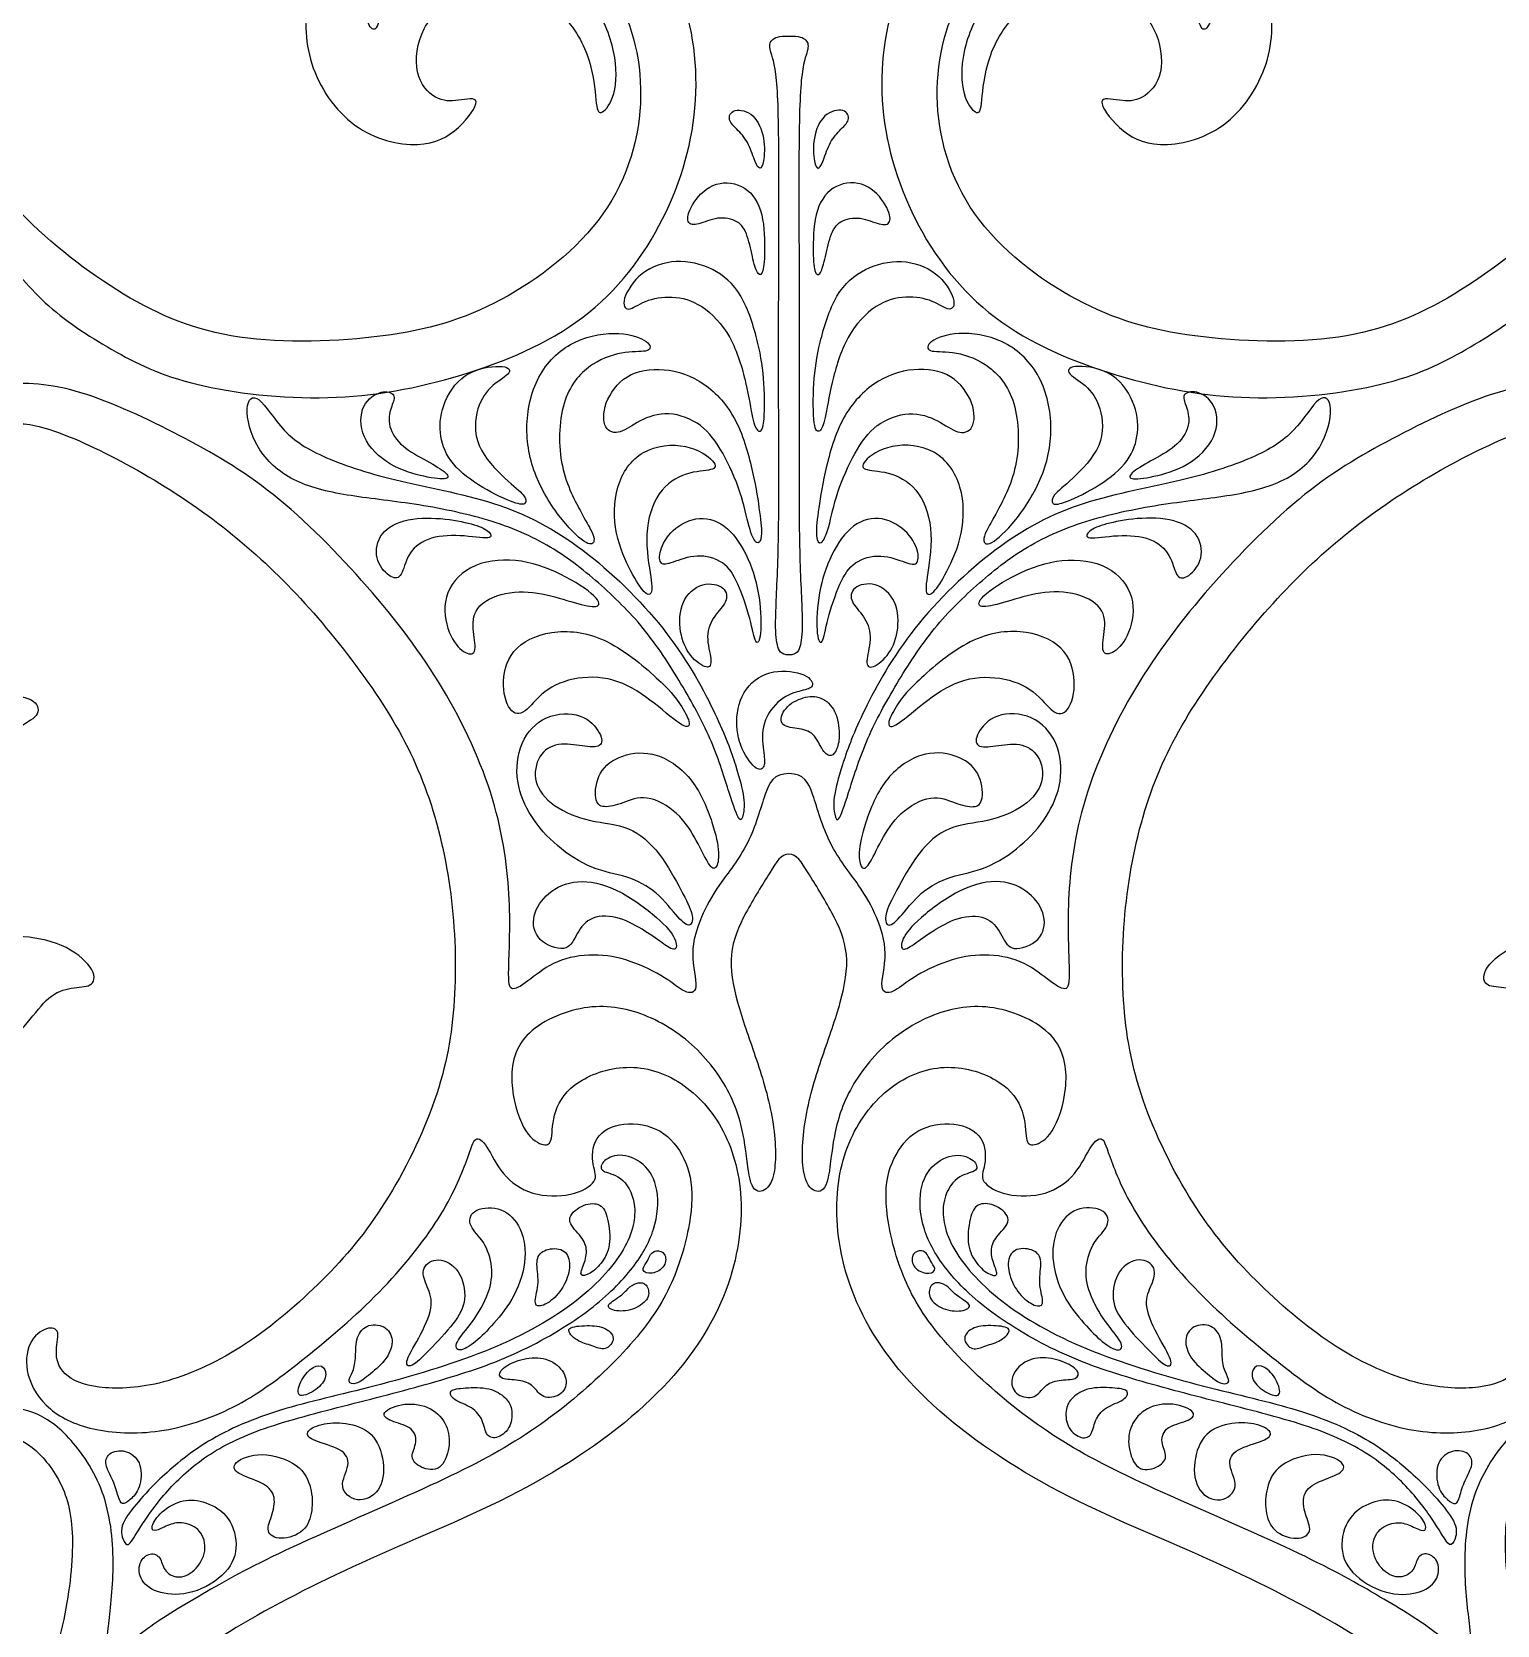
# Model space of a CAD drawing. Header units: millimetres. Extents: x 0 to 462, y -16 to 227.
# Drawn here: x 86.8 to 138.2, y 33.1 to 89 of the extents above; entities that cross this region are included whole.
import ezdxf

# ---------------------------------------------------------------- set-up
doc = ezdxf.new("R2010")
doc.units = ezdxf.units.MM
doc.header["$MEASUREMENT"] = 0
doc.layers.add('Layer 03', color=5, linetype='Continuous')

msp = doc.modelspace()

# ---------------------------------------------------------------- linework, layer by layer
at = {"layer": 'Layer 03'}
for points, knots in [([(85.638, 76.86), (85.989, 77.478), (86.274, 79.154), (85.442, 80.919), (85.672, 81.424), (87.136, 79.429), (89.637, 77.778), (92.201, 76.517), (97.303, 75.916), (101.884, 76.772), (106.439, 78.68), (109.211, 82.318), (110.423, 86.591), (109.73, 90.844), (107.389, 93.756), (104.3, 95.44), (100.589, 95.183), (97.392, 93.214), (96.407, 90.358), (96.378, 87.854), (98, 85.407), (100.561, 84.809), (101.87, 85.549), (102.705, 86.772), (101.766, 86.545), (101.002, 86.545), (100.177, 87.427), (100.433, 89.191), (101.656, 90.329), (103.677, 90.642), (105.64, 89.675), (106.55, 87.797), (106.607, 86.26), (106.778, 86.033), (107.319, 86.659), (107.376, 88.252), (106.579, 90.102), (105.156, 91.638), (102.88, 92.463), (100.66, 91.98), (99.238, 90.557), (99.01, 89.163), (98.783, 88.963), (98.47, 89.532), (98.783, 90.841), (99.693, 92.378), (101.799, 93.374), (104.701, 92.918), (107.466, 90.773), (108.567, 86.794), (107.339, 82.391), (103.236, 79.252), (99.458, 78.172), (93.791, 77.994), (90.075, 79.55), (86.238, 82.54), (83.733, 86.022), (82.351, 88.542), (81.732, 91.89), (81.832, 94.291), (82.833, 95.812), (83.851, 96.532), (84.872, 96.334), (85.494, 95.893), (85.694, 96.713), (84.627, 97.525), (83.167, 97.405), (81.846, 96.465), (80.531, 94.429), (80.291, 91.805), (80.584, 89.507), (80.633, 88.847), (80.291, 88.676), (79.484, 89.556), (77.308, 90.885), (74.795, 92.293), (69.449, 94.58), (66.194, 96.183), (63.541, 98.241), (61.392, 100.505), (60.406, 102.582), (59.967, 104.895), (60.288, 106.203), (61.102, 107.264), (62.533, 107.51), (63.594, 106.968), (63.594, 105.857), (63.322, 105.389), (64.26, 104.821), (65.74, 104.846), (66.785, 105.576), (67.287, 106.707), (67.711, 107.01), (67.877, 106.323), (68.768, 104.155), (70.968, 101.417), (73.703, 99.111), (75.954, 97.411), (78.629, 96.482), (81.082, 96.557), (82.724, 97.3), (83.503, 98.6), (83.386, 99.789), (82.68, 100.31), (82.197, 100.18), (82.476, 99.325), (82.123, 98.47), (80.804, 98.043), (78.552, 98.192), (75.733, 99.493), (72.945, 101.879), (70.801, 104.426), (68.891, 108.31), (68.41, 111.024), (68.376, 112.815), (68.39, 113.379)], [495.599219, 495.599219, 495.599219, 495.599219, 496.682578, 497.90865, 499.134721, 500.360793, 501.586865, 502.812937, 504.039009, 505.265081, 506.491153, 507.717225, 508.943297, 510.169369, 511.395441, 512.621513, 513.847585, 515.073657, 516.299729, 517.525801, 518.751873, 519.977945, 521.204017, 522.430089, 523.656161, 524.882233, 526.108305, 527.334377, 528.560449, 529.786521, 531.012592, 532.238664, 533.464736, 534.690808, 535.91688, 537.142952, 538.369024, 539.595096, 540.821168, 542.04724, 543.273312, 544.499384, 545.725456, 546.951528, 548.1776, 549.403672, 550.629744, 551.855816, 553.081888, 554.30796, 555.534032, 556.760104, 557.986176, 559.212248, 560.43832, 561.664392, 562.890463, 564.116535, 565.342607, 566.568679, 567.794751, 569.020823, 570.246895, 571.472967, 572.699039, 573.925111, 575.151183, 576.377255, 577.603327, 578.829399, 580.055471, 581.281543, 582.507615, 583.733687, 584.959759, 586.185831, 587.411903, 588.637975, 589.864047, 591.090119, 592.316191, 593.542263, 594.768334, 595.994406, 597.220478, 598.44655, 599.672622, 600.898694, 602.124766, 603.350838, 604.57691, 605.802982, 607.029054, 608.255126, 609.481198, 610.70727, 611.933342, 613.159414, 614.385486, 615.611558, 616.83763, 618.063702, 619.289774, 620.515846, 621.741918, 622.96799, 624.194062, 625.420134, 626.646205, 627.872277, 629.098349, 630.324421, 631.550493, 632.776565, 633.329836, 633.329836, 633.329836, 633.329836]), ([(158.368, 113.379), (158.381, 112.815), (158.347, 111.024), (157.866, 108.31), (155.956, 104.426), (153.812, 101.879), (151.024, 99.493), (148.205, 98.192), (145.954, 98.043), (144.634, 98.47), (144.281, 99.325), (144.56, 100.18), (144.077, 100.31), (143.371, 99.789), (143.254, 98.6), (144.033, 97.3), (145.676, 96.557), (148.128, 96.482), (150.803, 97.411), (153.054, 99.111), (155.789, 101.417), (157.989, 104.155), (158.881, 106.323), (159.046, 107.01), (159.47, 106.707), (159.972, 105.576), (161.017, 104.846), (162.497, 104.821), (163.435, 105.389), (163.164, 105.857), (163.164, 106.968), (164.224, 107.51), (165.655, 107.264), (166.469, 106.203), (166.79, 104.895), (166.351, 102.582), (165.365, 100.505), (163.216, 98.241), (160.563, 96.183), (157.308, 94.58), (151.962, 92.293), (149.449, 90.885), (147.273, 89.556), (146.466, 88.676), (146.124, 88.847), (146.173, 89.507), (146.466, 91.805), (146.226, 94.429), (144.911, 96.465), (143.591, 97.405), (142.13, 97.525), (141.063, 96.713), (141.263, 95.893), (141.885, 96.334), (142.906, 96.532), (143.924, 95.812), (144.925, 94.291), (145.025, 91.89), (144.406, 88.542), (143.024, 86.022), (140.519, 82.54), (136.682, 79.55), (132.966, 77.994), (127.299, 78.172), (123.522, 79.252), (119.418, 82.391), (118.19, 86.794), (119.291, 90.773), (122.056, 92.918), (124.959, 93.374), (127.064, 92.378), (127.975, 90.841), (128.288, 89.532), (127.975, 88.963), (127.747, 89.163), (127.519, 90.557), (126.097, 91.98), (123.877, 92.463), (121.601, 91.638), (120.178, 90.102), (119.382, 88.252), (119.439, 86.659), (119.979, 86.033), (120.15, 86.26), (120.207, 87.797), (121.117, 89.675), (123.081, 90.642), (125.101, 90.329), (126.324, 89.191), (126.58, 87.427), (125.755, 86.545), (124.991, 86.545), (124.052, 86.772), (124.887, 85.549), (126.196, 84.809), (128.757, 85.407), (130.379, 87.854), (130.35, 90.358), (129.365, 93.214), (126.168, 95.183), (122.457, 95.44), (119.368, 93.756), (117.027, 90.844), (116.334, 86.591), (117.546, 82.318), (120.318, 78.68), (124.873, 76.772), (129.454, 75.916), (134.556, 76.517), (137.121, 77.778), (139.622, 79.429), (141.085, 81.424), (141.315, 80.919), (140.483, 79.154), (140.769, 77.478), (141.119, 76.86)], [771.996072, 771.996072, 771.996072, 771.996072, 772.549343, 773.775415, 775.001487, 776.227559, 777.453631, 778.679703, 779.905775, 781.131847, 782.357919, 783.583991, 784.810063, 786.036135, 787.262207, 788.488279, 789.714351, 790.940423, 792.166494, 793.392566, 794.618638, 795.84471, 797.070782, 798.296854, 799.522926, 800.748998, 801.97507, 803.201142, 804.427214, 805.653286, 806.879358, 808.10543, 809.331502, 810.557574, 811.783646, 813.009718, 814.23579, 815.461862, 816.687934, 817.914006, 819.140078, 820.36615, 821.592222, 822.818294, 824.044365, 825.270437, 826.496509, 827.722581, 828.948653, 830.174725, 831.400797, 832.626869, 833.852941, 835.079013, 836.305085, 837.531157, 838.757229, 839.983301, 841.209373, 842.435445, 843.661517, 844.887589, 846.113661, 847.339733, 848.565805, 849.791877, 851.017949, 852.244021, 853.470093, 854.696165, 855.922236, 857.148308, 858.37438, 859.600452, 860.826524, 862.052596, 863.278668, 864.50474, 865.730812, 866.956884, 868.182956, 869.409028, 870.6351, 871.861172, 873.087244, 874.313316, 875.539388, 876.76546, 877.991532, 879.217604, 880.443676, 881.669748, 882.89582, 884.121892, 885.347964, 886.574036, 887.800107, 889.026179, 890.252251, 891.478323, 892.704395, 893.930467, 895.156539, 896.382611, 897.608683, 898.834755, 900.060827, 901.286899, 902.512971, 903.739043, 904.965115, 906.191187, 907.417259, 908.643331, 909.72669, 909.72669, 909.72669, 909.72669]), ([(113.379, 62.976), (112.846, 62.976), (112.55, 62.405), (112.042, 60.48), (110.836, 58.999), (110.294, 57.991), (109.865, 56.689), (110.272, 55.289), (109.736, 55.247), (109.136, 55.804), (107.807, 56.469), (106.542, 56.689), (105.191, 56.469), (104.291, 55.74), (103.605, 55.268), (103.511, 55.806), (103.675, 58.384), (103.222, 62.022), (101.36, 66.057), (98.742, 69.518), (95.234, 73.05), (92.118, 74.823), (88.467, 76.569), (86.557, 76.725), (85.836, 76.585)], [468.441969, 468.441969, 468.441969, 468.441969, 469.668041, 470.894113, 472.120185, 473.346257, 474.572329, 475.798401, 477.024473, 478.250545, 479.476617, 480.702689, 481.928761, 483.154833, 484.380905, 485.606977, 486.833049, 488.059121, 489.285193, 490.511265, 491.737337, 492.963409, 494.189481, 495.371332, 495.371332, 495.371332, 495.371332]), ([(140.921, 76.585), (140.2, 76.725), (138.29, 76.569), (134.64, 74.823), (131.523, 73.05), (128.015, 69.518), (125.397, 66.057), (123.536, 62.022), (123.082, 58.384), (123.246, 55.806), (123.152, 55.268), (122.466, 55.74), (121.566, 56.469), (120.215, 56.689), (118.95, 56.469), (117.621, 55.804), (117.021, 55.247), (116.485, 55.289), (116.892, 56.689), (116.463, 57.991), (115.921, 58.999), (114.715, 60.48), (114.207, 62.405), (113.911, 62.976), (113.379, 62.976)], [909.954576, 909.954576, 909.954576, 909.954576, 911.136428, 912.3625, 913.588572, 914.814644, 916.040716, 917.266788, 918.49286, 919.718932, 920.945004, 922.171076, 923.397147, 924.623219, 925.849291, 927.075363, 928.301435, 929.527507, 930.753579, 931.979651, 933.205723, 934.431795, 935.657867, 936.883939, 936.883939, 936.883939, 936.883939]), ([(84.03, 75.271), (83.878, 74.963), (83.734, 74.226), (84.016, 73.168), (84.671, 72.885), (85.214, 73.103), (85.214, 73.364), (84.779, 73.864), (85.384, 74.955), (86.29, 75.419), (88.292, 74.828), (91.585, 73.098), (94.462, 70.98), (96.851, 68.562), (99.294, 65.377), (100.802, 62.419), (101.64, 58.79), (101.765, 54.942), (101.177, 51.621), (99.267, 47.736), (97.123, 45.19), (94.335, 42.804), (91.515, 41.503), (89.264, 41.354), (87.945, 41.781), (87.592, 42.636), (87.871, 43.49), (87.388, 43.62), (86.682, 43.1), (86.565, 41.911), (87.344, 40.611), (88.986, 39.867), (91.439, 39.793), (94.114, 40.722), (96.365, 42.422), (99.1, 44.728), (101.3, 47.466), (102.191, 49.633), (102.357, 50.32), (102.781, 50.017), (103.283, 48.887), (104.328, 48.157), (105.808, 48.132), (106.746, 48.699), (106.474, 49.168), (106.474, 50.278), (107.535, 50.821), (108.966, 50.574), (109.78, 49.513), (110.101, 48.206), (109.662, 45.892), (108.675, 43.816), (106.527, 41.551), (103.874, 39.494), (100.619, 37.891), (95.273, 35.604), (92.759, 34.195), (90.584, 32.867), (89.777, 31.986), (89.435, 32.157), (89.484, 32.818), (89.777, 35.116), (89.536, 37.74), (88.222, 39.776), (86.901, 40.716), (85.441, 40.836), (84.374, 40.024), (84.574, 39.203), (85.195, 39.644), (86.217, 39.842), (87.235, 39.123), (88.235, 37.602), (88.336, 35.201), (87.716, 31.852), (86.335, 29.332), (83.83, 25.85), (79.993, 22.861), (76.277, 21.305), (70.61, 21.483), (66.832, 22.562), (62.728, 25.702), (61.501, 30.104), (62.601, 34.084), (65.367, 36.229), (68.269, 36.684), (70.375, 35.689), (71.285, 34.152), (71.598, 32.843), (71.285, 32.274), (71.058, 32.473), (70.83, 33.868), (69.407, 35.29), (67.188, 35.774), (64.912, 34.949), (63.489, 33.412), (62.692, 31.563), (62.749, 29.969), (63.29, 29.343), (63.461, 29.571), (63.517, 31.108), (64.428, 32.985), (66.391, 33.953), (68.412, 33.64), (69.635, 32.502), (69.891, 30.738), (69.066, 29.856), (68.302, 29.856), (67.363, 30.083), (68.198, 28.86), (69.507, 28.12), (72.068, 28.717), (73.689, 31.164), (73.661, 33.668), (72.676, 36.524), (69.479, 38.494), (65.768, 38.751), (62.679, 37.067), (60.338, 34.155), (59.644, 29.902), (60.857, 25.629), (63.629, 21.991), (68.184, 20.083), (72.765, 19.226), (77.867, 19.828), (80.431, 21.089), (82.932, 22.74), (84.396, 24.735), (84.625, 24.23), (83.794, 22.465), (84.079, 20.788), (84.43, 20.171)], [284.813503, 284.813503, 284.813503, 284.813503, 285.716294, 286.942366, 288.168438, 289.39451, 290.620582, 291.846654, 293.072726, 294.298798, 295.52487, 296.750942, 297.977014, 299.203086, 300.429158, 301.65523, 302.881301, 304.107373, 305.333445, 306.559517, 307.785589, 309.011661, 310.237733, 311.463805, 312.689877, 313.915949, 315.142021, 316.368093, 317.594165, 318.820237, 320.046309, 321.272381, 322.498453, 323.724525, 324.950597, 326.176669, 327.402741, 328.628813, 329.854885, 331.080957, 332.307029, 333.533101, 334.759173, 335.985244, 337.211316, 338.437388, 339.66346, 340.889532, 342.115604, 343.341676, 344.567748, 345.79382, 347.019892, 348.245964, 349.472036, 350.698108, 351.92418, 353.150252, 354.376324, 355.602396, 356.828468, 358.05454, 359.280612, 360.506684, 361.732756, 362.958828, 364.1849, 365.410972, 366.637044, 367.863116, 369.089187, 370.315259, 371.541331, 372.767403, 373.993475, 375.219547, 376.445619, 377.671691, 378.897763, 380.123835, 381.349907, 382.575979, 383.802051, 385.028123, 386.254195, 387.480267, 388.706339, 389.932411, 391.158483, 392.384555, 393.610627, 394.836699, 396.062771, 397.288843, 398.514915, 399.740987, 400.967059, 402.193131, 403.419202, 404.645274, 405.871346, 407.097418, 408.32349, 409.549562, 410.775634, 412.001706, 413.227778, 414.45385, 415.679922, 416.905994, 418.132066, 419.358138, 420.58421, 421.810282, 423.036354, 424.262426, 425.488498, 426.71457, 427.940642, 429.166714, 430.392786, 431.618858, 432.84493, 434.071002, 435.297074, 436.523145, 437.749217, 438.975289, 440.201361, 441.28472, 441.28472, 441.28472, 441.28472]), ([(142.328, 20.171), (142.678, 20.788), (142.964, 22.465), (142.132, 24.23), (142.361, 24.735), (143.825, 22.74), (146.326, 21.089), (148.89, 19.828), (153.993, 19.226), (158.573, 20.083), (163.128, 21.991), (165.9, 25.629), (167.113, 29.902), (166.419, 34.155), (164.079, 37.067), (160.989, 38.751), (157.278, 38.494), (154.081, 36.524), (153.096, 33.668), (153.068, 31.164), (154.69, 28.717), (157.25, 28.12), (158.559, 28.86), (159.394, 30.083), (158.456, 29.856), (157.691, 29.856), (156.866, 30.738), (157.122, 32.502), (158.346, 33.64), (160.366, 33.953), (162.329, 32.985), (163.24, 31.108), (163.297, 29.571), (163.467, 29.343), (164.008, 29.969), (164.065, 31.563), (163.268, 33.412), (161.845, 34.949), (159.569, 35.774), (157.35, 35.29), (155.927, 33.868), (155.699, 32.473), (155.472, 32.274), (155.159, 32.843), (155.472, 34.152), (156.382, 35.689), (158.488, 36.684), (161.39, 36.229), (164.156, 34.084), (165.256, 30.104), (164.029, 25.702), (159.925, 22.562), (156.147, 21.483), (150.481, 21.305), (146.764, 22.861), (142.927, 25.85), (140.423, 29.332), (139.041, 31.852), (138.422, 35.201), (138.522, 37.602), (139.522, 39.123), (140.54, 39.842), (141.562, 39.644), (142.183, 39.203), (142.383, 40.024), (141.317, 40.836), (139.856, 40.716), (138.535, 39.776), (137.221, 37.74), (136.98, 35.116), (137.274, 32.818), (137.323, 32.157), (136.98, 31.986), (136.173, 32.867), (133.998, 34.195), (131.484, 35.604), (126.139, 37.891), (122.883, 39.494), (120.23, 41.551), (118.082, 43.816), (117.096, 45.892), (116.657, 48.206), (116.977, 49.513), (117.791, 50.574), (119.222, 50.821), (120.283, 50.278), (120.283, 49.168), (120.012, 48.699), (120.949, 48.132), (122.429, 48.157), (123.475, 48.887), (123.976, 50.017), (124.4, 50.32), (124.566, 49.633), (125.457, 47.466), (127.658, 44.728), (130.392, 42.422), (132.643, 40.722), (135.318, 39.793), (137.771, 39.867), (139.413, 40.611), (140.192, 41.911), (140.075, 43.1), (139.369, 43.62), (138.886, 43.49), (139.165, 42.636), (138.812, 41.781), (137.493, 41.354), (135.242, 41.503), (132.422, 42.804), (129.634, 45.19), (127.49, 47.736), (125.58, 51.621), (124.992, 54.942), (125.117, 58.79), (125.955, 62.419), (127.463, 65.377), (129.906, 68.562), (132.296, 70.98), (135.173, 73.098), (138.465, 74.828), (140.467, 75.419), (141.373, 74.955), (141.978, 73.864), (141.543, 73.364), (141.543, 73.103), (142.087, 72.885), (142.741, 73.168), (143.023, 74.226), (142.88, 74.963), (142.727, 75.271)], [27.157249, 27.157249, 27.157249, 27.157249, 28.240608, 29.46668, 30.692752, 31.918824, 33.144896, 34.370968, 35.59704, 36.823112, 38.049184, 39.275256, 40.501328, 41.7274, 42.953472, 44.179544, 45.405616, 46.631688, 47.85776, 49.083831, 50.309903, 51.535975, 52.762047, 53.988119, 55.214191, 56.440263, 57.666335, 58.892407, 60.118479, 61.344551, 62.570623, 63.796695, 65.022767, 66.248839, 67.474911, 68.700983, 69.927055, 71.153127, 72.379199, 73.605271, 74.831343, 76.057415, 77.283487, 78.509559, 79.735631, 80.961703, 82.187774, 83.413846, 84.639918, 85.86599, 87.092062, 88.318134, 89.544206, 90.770278, 91.99635, 93.222422, 94.448494, 95.674566, 96.900638, 98.12671, 99.352782, 100.578854, 101.804926, 103.030998, 104.25707, 105.483142, 106.709214, 107.935286, 109.161358, 110.38743, 111.613502, 112.839574, 114.065646, 115.291717, 116.517789, 117.743861, 118.969933, 120.196005, 121.422077, 122.648149, 123.874221, 125.100293, 126.326365, 127.552437, 128.778509, 130.004581, 131.230653, 132.456725, 133.682797, 134.908869, 136.134941, 137.361013, 138.587085, 139.813157, 141.039229, 142.265301, 143.491373, 144.717445, 145.943517, 147.169589, 148.395661, 149.621732, 150.847804, 152.073876, 153.299948, 154.52602, 155.752092, 156.978164, 158.204236, 159.430308, 160.65638, 161.882452, 163.108524, 164.334596, 165.560668, 166.78674, 168.012812, 169.238884, 170.464956, 171.691028, 172.9171, 174.143172, 175.369244, 176.595316, 177.821388, 179.04746, 180.273532, 181.499604, 182.725675, 183.628467, 183.628467, 183.628467, 183.628467]), ([(113.379, 60.154), (113.102, 60.154), (112.793, 59.628), (111.807, 58.07), (111.217, 56.689), (111.512, 54.998), (112.204, 53.104), (112.873, 50.974), (112.972, 48.806), (112.454, 48.215), (111.986, 48.437), (111.888, 49.915), (111.494, 51.64), (110.177, 53.488), (108.208, 54.72), (106.097, 54.966), (103.747, 53.833), (103.557, 51.886), (104.131, 50.235), (104.846, 49.89), (105.097, 50.038), (105.073, 51.147), (105.836, 52.252), (107.815, 52.905), (109.786, 52.215), (111.289, 50.44), (111.909, 47.849), (111.286, 44.436), (108.903, 41.008), (104.348, 37.796), (98.878, 35.597), (94.286, 33.336), (90.92, 31.011), (87.68, 28.284), (86.249, 24.945), (85.247, 22.517), (85.558, 20.617), (86.807, 20.162), (87.733, 20.303), (88.416, 20.588), (88.672, 19.962), (87.961, 19.079), (86.968, 18.704), (86.297, 18.835), (86.247, 18.846)], [22.069582, 22.069582, 22.069582, 22.069582, 23.295654, 24.521726, 25.747798, 26.97387, 28.199942, 29.426014, 30.652086, 31.878158, 33.10423, 34.330302, 35.556374, 36.782446, 38.008518, 39.23459, 40.460662, 41.686734, 42.912806, 44.138878, 45.36495, 46.591021, 47.817093, 49.043165, 50.269237, 51.495309, 52.721381, 53.947453, 55.173525, 56.399597, 57.625669, 58.851741, 60.077813, 61.303885, 62.529957, 63.756029, 64.982101, 66.208173, 67.434245, 68.660317, 69.886389, 71.112461, 72.338533, 72.436733, 72.436733, 72.436733, 72.436733]), ([(140.51, 18.846), (140.46, 18.835), (139.789, 18.704), (138.796, 19.079), (138.085, 19.962), (138.341, 20.588), (139.024, 20.303), (139.95, 20.162), (141.199, 20.617), (141.51, 22.517), (140.508, 24.945), (139.077, 28.284), (135.837, 31.011), (132.471, 33.336), (127.879, 35.597), (122.41, 37.796), (117.855, 41.008), (115.471, 44.436), (114.849, 47.849), (115.468, 50.44), (116.971, 52.215), (118.942, 52.905), (120.921, 52.252), (121.685, 51.147), (121.66, 50.038), (121.912, 49.89), (122.626, 50.235), (123.2, 51.886), (123.01, 53.833), (120.66, 54.966), (118.549, 54.72), (116.58, 53.488), (115.264, 51.64), (114.869, 49.915), (114.771, 48.437), (114.303, 48.215), (113.786, 48.806), (113.884, 50.974), (114.553, 53.104), (115.245, 54.998), (115.54, 56.689), (114.95, 58.07), (113.964, 59.628), (113.655, 60.154), (113.379, 60.154)], [-28.297568, -28.297568, -28.297568, -28.297568, -28.199368, -26.973296, -25.747224, -24.521152, -23.29508, -22.069008, -20.842936, -19.616864, -18.390792, -17.16472, -15.938648, -14.712576, -13.486504, -12.260432, -11.034361, -9.808289, -8.582217, -7.356145, -6.130073, -4.904001, -3.677929, -2.451857, -1.225785, 0.000287, 1.226359, 2.452431, 3.678503, 4.904575, 6.130647, 7.356719, 8.582791, 9.808863, 11.034935, 12.261007, 13.487079, 14.713151, 15.939223, 17.165295, 18.391367, 19.617439, 20.843511, 22.069582, 22.069582, 22.069582, 22.069582])]:
    msp.add_open_spline(points, degree=3, knots=knots, dxfattribs=at)
for points in [[(113.379, 67.136), (113.092, 67.136), (112.954, 67.444), (112.878, 68.189), (113.027, 70.631), (113.024, 73.992), (113.011, 78.918), (113.042, 84.629), (112.986, 87.673), (112.675, 88.357), (112.716, 88.731), (113.027, 88.834), (113.379, 88.834)], [(113.379, 88.834), (113.73, 88.834), (114.041, 88.731), (114.082, 88.357), (113.771, 87.673), (113.715, 84.629), (113.746, 78.918), (113.733, 73.992), (113.73, 70.631), (113.879, 68.189), (113.803, 67.444), (113.665, 67.136), (113.379, 67.136)], [(112.485, 84.457), (112.518, 84.644), (112.558, 85.262), (112.183, 86.15), (111.394, 86.328), (111.197, 85.874), (111.611, 85.539), (111.986, 85.065), (112.203, 84.355), (112.361, 84.138), (112.453, 84.269), (112.485, 84.457)], [(114.272, 84.457), (114.239, 84.644), (114.199, 85.262), (114.574, 86.15), (115.363, 86.328), (115.561, 85.874), (115.146, 85.539), (114.771, 85.065), (114.554, 84.355), (114.397, 84.138), (114.305, 84.269), (114.272, 84.457)], [(112.527, 81.417), (112.527, 81.808), (112.488, 82.834), (111.786, 83.692), (110.655, 83.751), (109.895, 82.873), (109.759, 82.23), (110.168, 82.191), (110.87, 82.522), (111.63, 82.386), (111.942, 81.879), (112.119, 80.95), (112.296, 80.403), (112.488, 80.492), (112.527, 81.027), (112.527, 81.417)], [(114.23, 81.417), (114.23, 81.808), (114.269, 82.834), (114.971, 83.692), (116.102, 83.751), (116.862, 82.873), (116.998, 82.23), (116.589, 82.191), (115.887, 82.522), (115.127, 82.386), (114.815, 81.879), (114.638, 80.95), (114.462, 80.403), (114.269, 80.492), (114.23, 81.027), (114.23, 81.417)], [(111.862, 76.683), (111.744, 77.193), (111.397, 78.373), (110.316, 79.49), (109.273, 79.751), (108.286, 79.583), (107.709, 79.118), (107.467, 79.527), (108.137, 80.608), (109.422, 81.055), (110.745, 80.738), (111.769, 79.881), (112.346, 78), (112.533, 76.734), (112.533, 75.002), (112.291, 74.921), (112.106, 75.31), (111.981, 76.172), (111.862, 76.683)], [(114.895, 76.683), (115.013, 77.193), (115.361, 78.373), (116.441, 79.49), (117.484, 79.751), (118.471, 79.583), (119.048, 79.118), (119.29, 79.527), (118.62, 80.608), (117.335, 81.055), (116.012, 80.738), (114.988, 79.881), (114.411, 78), (114.224, 76.734), (114.224, 75.002), (114.466, 74.921), (114.651, 75.31), (114.777, 76.172), (114.895, 76.683)], [(106.056, 72.207), (105.849, 72.592), (105.23, 73.771), (105.375, 76.292), (106.478, 77.448), (107.697, 77.813), (108.563, 77.726), (108.534, 78.131), (107.524, 78.506), (105.85, 78.275), (104.522, 77.091), (104.061, 75.186), (104.407, 73.368), (105.446, 71.752), (106.387, 70.903), (106.602, 71.119), (106.477, 71.461), (106.264, 71.822), (106.056, 72.207)], [(120.701, 72.207), (120.909, 72.592), (121.527, 73.771), (121.382, 76.292), (120.279, 77.448), (119.06, 77.813), (118.194, 77.726), (118.223, 78.131), (119.233, 78.506), (120.907, 78.275), (122.235, 77.091), (122.697, 75.186), (122.35, 73.368), (121.311, 71.752), (120.371, 70.903), (120.155, 71.119), (120.281, 71.461), (120.493, 71.822), (120.701, 72.207)], [(103.425, 73.335), (103.112, 73.626), (102.3, 74.455), (102.401, 75.876), (102.96, 76.637), (103.746, 77.044), (103.417, 77.348), (101.919, 77.094), (101.158, 75.851), (101.107, 74.785), (101.488, 73.82), (102.63, 72.957), (103.873, 72.399), (104.175, 72.408), (104.175, 72.712), (103.737, 73.045), (103.425, 73.335)], [(112.107, 73.54), (111.982, 74.103), (111.622, 75.446), (110.447, 76.77), (108.992, 77.255), (107.612, 77.031), (106.847, 75.949), (106.865, 74.998), (107.462, 74.849), (108.097, 75.371), (109.141, 75.725), (110.372, 75.259), (111.062, 74.289), (111.734, 72.816), (111.976, 71.529), (112.256, 70.932), (112.461, 71.211), (112.368, 72.069), (112.231, 72.977), (112.107, 73.54)], [(114.65, 73.54), (114.775, 74.103), (115.135, 75.446), (116.31, 76.77), (117.765, 77.255), (119.146, 77.031), (119.91, 75.949), (119.892, 74.998), (119.295, 74.849), (118.661, 75.371), (117.616, 75.725), (116.385, 75.259), (115.695, 74.289), (115.023, 72.816), (114.781, 71.529), (114.501, 70.932), (114.296, 71.211), (114.389, 72.069), (114.526, 72.977), (114.65, 73.54)], [(123.333, 73.335), (123.645, 73.626), (124.457, 74.455), (124.356, 75.876), (123.798, 76.637), (123.011, 77.044), (123.341, 77.348), (124.838, 77.094), (125.6, 75.851), (125.65, 74.785), (125.27, 73.82), (124.127, 72.957), (122.884, 72.399), (122.582, 72.408), (122.582, 72.712), (123.02, 73.045), (123.333, 73.335)], [(110.782, 65.086), (110.412, 65.867), (109.329, 67.889), (106.332, 70.885), (103.372, 72.546), (99.613, 73.187), (96.956, 74.049), (95.602, 74.919), (94.747, 76.396), (94.241, 75.969), (94.63, 74.336), (95.913, 73.17), (97.817, 72.704), (100.188, 72.471), (102.909, 71.927), (105.085, 70.994), (106.834, 69.595), (108.408, 68.032), (109.718, 65.973), (110.729, 64.102), (111.328, 62.155), (111.665, 61.182), (111.777, 61.519), (111.852, 62.043), (111.552, 63.203), (111.153, 64.305), (110.782, 65.086)], [(100.579, 74), (100.292, 74.16), (99.682, 74.499), (99.276, 75.261), (99.454, 75.895), (99.631, 76.276), (99.124, 76.454), (98.362, 75.971), (98.311, 74.753), (99.378, 73.712), (100.655, 73.359), (101.51, 73.255), (101.409, 73.534), (100.867, 73.839), (100.579, 74)], [(115.975, 65.086), (116.345, 65.867), (117.429, 67.889), (120.425, 70.885), (123.386, 72.546), (127.144, 73.187), (129.801, 74.049), (131.156, 74.919), (132.011, 76.396), (132.516, 75.969), (132.127, 74.336), (130.845, 73.17), (128.94, 72.704), (126.569, 72.471), (123.849, 71.927), (121.672, 70.994), (119.923, 69.595), (118.349, 68.032), (117.039, 65.973), (116.028, 64.102), (115.429, 62.155), (115.093, 61.182), (114.98, 61.519), (114.905, 62.043), (115.205, 63.203), (115.604, 64.305), (115.975, 65.086)], [(126.178, 74), (126.466, 74.16), (127.075, 74.499), (127.481, 75.261), (127.303, 75.895), (127.126, 76.276), (127.633, 76.454), (128.395, 75.971), (128.446, 74.753), (127.38, 73.712), (126.102, 73.359), (125.247, 73.255), (125.348, 73.534), (125.89, 73.839), (126.178, 74)], [(108.532, 69.877), (108.479, 70.241), (108.27, 71.416), (108.741, 72.925), (109.779, 73.586), (110.786, 73.586), (110.88, 73.869), (109.874, 74.592), (108.144, 74.435), (107.232, 73.083), (107.232, 71.353), (107.87, 69.962), (108.328, 69.247), (108.584, 69.229), (108.584, 69.512), (108.532, 69.877)], [(118.225, 69.877), (118.278, 70.241), (118.488, 71.416), (118.016, 72.925), (116.978, 73.586), (115.971, 73.586), (115.877, 73.869), (116.883, 74.592), (118.613, 74.435), (119.525, 73.083), (119.525, 71.353), (118.887, 69.962), (118.429, 69.247), (118.173, 69.229), (118.173, 69.512), (118.225, 69.877)], [(101.167, 71.915), (100.744, 71.949), (99.796, 71.932), (98.933, 71.348), (98.857, 70.383), (99.466, 69.774), (99.821, 69.85), (99.974, 70.662), (100.634, 71.272), (101.852, 71.373), (103.046, 71.145), (102.893, 71.5), (102.335, 71.729), (101.59, 71.881), (101.167, 71.915)], [(112.333, 69.139), (112.263, 69.609), (112.007, 70.519), (111.272, 71.691), (110.239, 72.076), (109.224, 71.534), (108.804, 70.764), (108.857, 70.256), (109.224, 70.344), (110.152, 70.711), (111.132, 70.431), (111.587, 69.731), (112.059, 68.331), (112.199, 67.421), (112.427, 67.701), (112.403, 68.669), (112.333, 69.139)], [(114.424, 69.139), (114.494, 69.609), (114.75, 70.519), (115.485, 71.691), (116.518, 72.076), (117.533, 71.534), (117.953, 70.764), (117.901, 70.256), (117.533, 70.344), (116.605, 70.711), (115.625, 70.431), (115.17, 69.731), (114.698, 68.331), (114.558, 67.421), (114.33, 67.701), (114.354, 68.669), (114.424, 69.139)], [(125.59, 71.915), (126.013, 71.949), (126.961, 71.932), (127.824, 71.348), (127.901, 70.383), (127.291, 69.774), (126.936, 69.85), (126.783, 70.662), (126.123, 71.272), (124.905, 71.373), (123.711, 71.145), (123.864, 71.5), (124.422, 71.729), (125.167, 71.881), (125.59, 71.915)], [(104.722, 69.276), (104.305, 69.352), (103.402, 69.403), (102.278, 68.816), (102.304, 67.947), (102.457, 67.13), (101.997, 67.156), (101.41, 67.82), (101.18, 69.199), (102.1, 70.348), (103.811, 70.578), (105.42, 70.016), (106.774, 69.122), (106.748, 68.739), (105.906, 68.944), (105.139, 69.199), (104.722, 69.276)], [(122.035, 69.276), (122.452, 69.352), (123.355, 69.403), (124.479, 68.816), (124.453, 67.947), (124.3, 67.13), (124.76, 67.156), (125.347, 67.82), (125.577, 69.199), (124.658, 70.348), (122.946, 70.578), (121.337, 70.016), (119.983, 69.122), (120.009, 68.739), (120.852, 68.944), (121.618, 69.199), (122.035, 69.276)], [(110.641, 66.997), (110.618, 67.202), (110.43, 67.811), (110.746, 68.541), (111.244, 68.99), (111.194, 69.538), (110.347, 69.737), (109.55, 69.073), (109.517, 67.894), (109.882, 67.064), (110.563, 66.582), (110.663, 66.792), (110.641, 66.997)], [(116.117, 66.997), (116.139, 67.202), (116.327, 67.811), (116.011, 68.541), (115.513, 68.99), (115.563, 69.538), (116.41, 69.737), (117.207, 69.073), (117.24, 67.894), (116.875, 67.064), (116.194, 66.582), (116.094, 66.792), (116.117, 66.997)], [(108.896, 66.182), (108.487, 66.576), (107.115, 67.776), (105.222, 68.104), (103.655, 67.496), (103.257, 66.186), (103.561, 65.064), (104.123, 65.017), (104.707, 65.906), (105.946, 66.42), (107.419, 66.327), (108.682, 65.461), (109.781, 64.479), (109.968, 64.737), (109.57, 65.415), (109.305, 65.789), (108.896, 66.182)], [(117.861, 66.182), (118.27, 66.576), (119.642, 67.776), (121.536, 68.104), (123.102, 67.496), (123.5, 66.186), (123.196, 65.064), (122.635, 65.017), (122.05, 65.906), (120.811, 66.42), (119.338, 66.327), (118.075, 65.461), (116.976, 64.479), (116.789, 64.737), (117.187, 65.415), (117.452, 65.789), (117.861, 66.182)], [(112.498, 63.71), (112.467, 63.947), (112.357, 64.633), (112.954, 65.58), (113.778, 65.909), (114.272, 65.95), (114.169, 66.424), (112.975, 66.692), (111.863, 66.177), (111.451, 64.942), (111.678, 63.789), (112.295, 63.007), (112.542, 63.213), (112.529, 63.473), (112.498, 63.71)], [(83.693, 58.868), (84.082, 59.178), (85.147, 59.994), (86.07, 61.741), (86.02, 63.462), (86.145, 64.585), (87.094, 64.91), (87.094, 65.499), (86.245, 65.824), (84.299, 65.25), (82.64, 64.102), (81.849, 62.405), (81.65, 60.383), (81.849, 58.162), (81.669, 56.867), (82.265, 57.116), (82.811, 58.133), (83.303, 58.558), (83.693, 58.868)], [(115.059, 63.858), (115.111, 63.986), (115.189, 64.299), (115.046, 65.224), (114.512, 65.705), (113.887, 65.692), (113.196, 65.315), (112.988, 64.637), (113.678, 64.572), (114.277, 64.442), (114.564, 63.713), (114.877, 63.53), (115.007, 63.73), (115.059, 63.858)], [(109.593, 58.899), (109.396, 59.269), (108.878, 60.233), (107.807, 61.198), (106.414, 61.251), (105.048, 61.814), (104.379, 62.671), (104.566, 63.662), (105.263, 64.09), (106.173, 63.93), (106.843, 63.876), (106.843, 64.358), (106.173, 65.135), (104.807, 65.081), (103.897, 64.117), (103.763, 62.671), (104.298, 61.439), (105.209, 60.421), (106.468, 59.591), (107.727, 59.403), (108.771, 58.867), (109.548, 57.823), (109.95, 57.555), (110.057, 58.01), (109.789, 58.528), (109.593, 58.899)], [(117.164, 58.899), (117.361, 59.269), (117.879, 60.233), (118.95, 61.198), (120.343, 61.251), (121.709, 61.814), (122.378, 62.671), (122.191, 63.662), (121.495, 64.09), (120.584, 63.93), (119.914, 63.876), (119.914, 64.358), (120.584, 65.135), (121.95, 65.081), (122.861, 64.117), (122.994, 62.671), (122.459, 61.439), (121.548, 60.421), (120.289, 59.591), (119.03, 59.403), (117.986, 58.867), (117.209, 57.823), (116.807, 57.555), (116.7, 58.01), (116.968, 58.528), (117.164, 58.899)], [(110.677, 61.28), (110.531, 61.729), (110.093, 62.831), (108.744, 63.792), (107.479, 63.674), (106.653, 63.067), (106.535, 61.988), (106.855, 61.752), (107.529, 61.92), (108.356, 62.291), (109.536, 61.634), (110.16, 60.622), (110.599, 59.678), (110.835, 59.593), (110.97, 60.133), (110.823, 60.83), (110.677, 61.28)], [(116.08, 61.28), (116.226, 61.729), (116.664, 62.831), (118.014, 63.792), (119.278, 63.674), (120.105, 63.067), (120.223, 61.988), (119.902, 61.752), (119.228, 61.92), (118.401, 62.291), (117.221, 61.634), (116.597, 60.622), (116.159, 59.678), (115.922, 59.593), (115.788, 60.133), (115.934, 60.83), (116.08, 61.28)], [(108.736, 57.933), (108.378, 58.246), (107.323, 59.025), (105.911, 59.317), (104.888, 58.83), (104.328, 58.002), (104.499, 57.077), (105.619, 56.689), (105.887, 57.272), (106.325, 57.978), (107.323, 58.027), (108.273, 57.515), (108.955, 57.028), (109.442, 56.689), (109.466, 57.15), (109.093, 57.621), (108.736, 57.933)], [(118.022, 57.933), (118.379, 58.246), (119.434, 59.025), (120.846, 59.317), (121.869, 58.83), (122.429, 58.002), (122.258, 57.077), (121.138, 56.689), (120.87, 57.272), (120.432, 57.978), (119.434, 58.027), (118.484, 57.515), (117.803, 57.028), (117.316, 56.689), (117.291, 57.15), (117.665, 57.621), (118.022, 57.933)], [(80.971, 52.865), (81.115, 53.221), (81.495, 54.012), (81.964, 55.15), (83.003, 56.486), (84.64, 57.203), (86.356, 57.341), (87.95, 57.06), (89.08, 56.151), (89.031, 55.487), (88.343, 55.512), (87.507, 55.29), (86.819, 54.406), (85.885, 53.275), (84.116, 53.201), (82.617, 53.275), (81.486, 52.366), (80.896, 51.26), (80.626, 51.506), (80.626, 51.874), (80.826, 52.508), (80.971, 52.865)], [(145.787, 52.865), (145.642, 53.221), (145.263, 54.012), (144.793, 55.15), (143.754, 56.486), (142.117, 57.203), (140.401, 57.341), (138.807, 57.06), (137.677, 56.151), (137.726, 55.487), (138.414, 55.512), (139.25, 55.29), (139.938, 54.406), (140.872, 53.275), (142.641, 53.201), (144.141, 53.275), (145.271, 52.366), (145.861, 51.26), (146.131, 51.506), (146.131, 51.874), (145.931, 52.508), (145.787, 52.865)], [(91.331, 38.251), (91.735, 38.633), (92.903, 39.644), (95.431, 40.719), (98.735, 41.433), (102.879, 42.643), (105.967, 44.316), (107.833, 46.352), (108.104, 47.98), (107.494, 48.929), (106.748, 48.997), (106.781, 49.37), (107.392, 49.709), (108.342, 49.37), (108.85, 48.454), (108.749, 46.996), (107.935, 45.571), (106.442, 44.113), (103.898, 42.587), (101.253, 41.705), (98.153, 40.903), (94.943, 40.092), (93.017, 39.179), (91.598, 37.929), (90.652, 36.612), (90.247, 35.868), (90.078, 35.97), (89.875, 36.578), (90.483, 37.355), (90.928, 37.87), (91.331, 38.251)], [(135.426, 38.251), (135.023, 38.633), (133.854, 39.644), (131.326, 40.719), (128.022, 41.433), (123.878, 42.643), (120.79, 44.316), (118.924, 46.352), (118.653, 47.98), (119.263, 48.929), (120.01, 48.997), (119.976, 49.37), (119.365, 49.709), (118.415, 49.37), (117.907, 48.454), (118.008, 46.996), (118.823, 45.571), (120.315, 44.113), (122.859, 42.587), (125.504, 41.705), (128.604, 40.903), (131.814, 40.092), (133.74, 39.179), (135.159, 37.929), (136.105, 36.612), (136.511, 35.868), (136.679, 35.97), (136.882, 36.578), (136.274, 37.355), (135.829, 37.87), (135.426, 38.251)], [(103.035, 43.712), (103.27, 43.979), (103.81, 44.63), (104.238, 46.034), (103.977, 47.224), (103.215, 47.843), (102.215, 47.7), (102.12, 47.105), (102.715, 46.605), (103.025, 45.677), (102.906, 44.795), (102.292, 43.705), (101.62, 43), (101.768, 42.655), (102.397, 43.027), (102.8, 43.445), (103.035, 43.712)], [(106.843, 45.883), (106.972, 46.067), (107.164, 46.507), (107.02, 47.557), (106.752, 47.948), (106.093, 47.886), (105.496, 47.33), (106.093, 46.795), (106.341, 46.321), (106.203, 45.767), (105.996, 45.332), (106.394, 45.401), (106.715, 45.699), (106.843, 45.883)], [(119.914, 45.883), (119.785, 46.067), (119.593, 46.507), (119.737, 47.557), (120.005, 47.948), (120.664, 47.886), (121.261, 47.33), (120.664, 46.795), (120.417, 46.321), (120.554, 45.767), (120.761, 45.332), (120.363, 45.401), (120.042, 45.699), (119.914, 45.883)], [(123.722, 43.712), (123.487, 43.979), (122.947, 44.63), (122.519, 46.034), (122.781, 47.224), (123.542, 47.843), (124.542, 47.7), (124.637, 47.105), (124.042, 46.605), (123.733, 45.677), (123.851, 44.795), (124.465, 43.705), (125.137, 43), (124.989, 42.655), (124.36, 43.027), (123.958, 43.445), (123.722, 43.712)], [(100.777, 42.778), (101.042, 43.05), (101.695, 43.735), (102.115, 44.505), (101.882, 45.624), (101.065, 46.068), (100.459, 45.671), (100.645, 45.064), (100.972, 44.435), (100.505, 43.315), (99.852, 42.311), (100.109, 42.101), (100.513, 42.506), (100.777, 42.778)], [(105.171, 44.614), (105.344, 44.78), (105.631, 45.224), (105.748, 45.928), (105.455, 46.378), (104.731, 46.3), (104.477, 45.928), (104.653, 45.126), (104.418, 44.422), (104.594, 44.226), (104.999, 44.448), (105.171, 44.614)], [(108.531, 46.116), (108.478, 46.039), (108.387, 45.808), (108.167, 45.552), (108.56, 45.384), (109.086, 45.687), (109.068, 46.205), (108.706, 46.274), (108.584, 46.194), (108.531, 46.116)], [(118.226, 46.116), (118.279, 46.039), (118.37, 45.808), (118.59, 45.552), (118.197, 45.384), (117.672, 45.687), (117.689, 46.205), (118.052, 46.274), (118.173, 46.194), (118.226, 46.116)], [(121.586, 44.614), (121.413, 44.78), (121.126, 45.224), (121.009, 45.928), (121.302, 46.378), (122.026, 46.3), (122.28, 45.928), (122.104, 45.126), (122.339, 44.422), (122.163, 44.226), (121.759, 44.448), (121.586, 44.614)], [(125.98, 42.778), (125.715, 43.05), (125.062, 43.735), (124.642, 44.505), (124.875, 45.624), (125.692, 46.068), (126.299, 45.671), (126.112, 45.064), (125.785, 44.435), (126.252, 43.315), (126.905, 42.311), (126.649, 42.101), (126.244, 42.506), (125.98, 42.778)], [(107.807, 44.982), (107.709, 44.9), (107.506, 44.646), (106.854, 44.307), (107.387, 44.076), (108.079, 44.219), (108.541, 44.627), (108.399, 45.124), (108.097, 45.142), (107.906, 45.065), (107.807, 44.982)], [(118.95, 44.982), (119.048, 44.9), (119.251, 44.646), (119.903, 44.307), (119.37, 44.076), (118.678, 44.219), (118.216, 44.627), (118.358, 45.124), (118.66, 45.142), (118.851, 45.065), (118.95, 44.982)], [(98.638, 41.881), (98.817, 42.024), (99.273, 42.395), (99.551, 43.058), (99.316, 43.615), (98.61, 43.721), (98.182, 43.251), (98.203, 42.502), (98.118, 42.01), (97.861, 41.624), (98.203, 41.539), (98.46, 41.738), (98.638, 41.881)], [(106.879, 43.549), (106.69, 43.624), (106.217, 43.641), (105.464, 43.556), (105.939, 43.06), (106.496, 42.933), (106.951, 42.705), (107.356, 43.186), (107.069, 43.473), (106.879, 43.549)], [(119.878, 43.549), (120.068, 43.624), (120.54, 43.641), (121.293, 43.556), (120.818, 43.06), (120.262, 42.933), (119.806, 42.705), (119.402, 43.186), (119.688, 43.473), (119.878, 43.549)], [(128.119, 41.881), (127.94, 42.024), (127.484, 42.395), (127.206, 43.058), (127.441, 43.615), (128.147, 43.721), (128.575, 43.251), (128.554, 42.502), (128.639, 42.01), (128.896, 41.624), (128.554, 41.539), (128.297, 41.738), (128.119, 41.881)], [(105.254, 42.237), (105.074, 42.387), (104.589, 42.571), (103.76, 42.396), (103.183, 42.044), (103.233, 41.718), (103.936, 41.743), (104.438, 41.542), (104.714, 41.04), (105.417, 41.141), (105.668, 41.668), (105.433, 42.086), (105.254, 42.237)], [(121.504, 42.237), (121.683, 42.387), (122.169, 42.571), (122.997, 42.396), (123.574, 42.044), (123.524, 41.718), (122.821, 41.743), (122.319, 41.542), (122.043, 41.04), (121.34, 41.141), (121.089, 41.668), (121.324, 42.086), (121.504, 42.237)], [(96.648, 41.297), (96.838, 41.404), (97.212, 41.72), (97.104, 42.237), (96.716, 42.237), (96.264, 41.763), (96.07, 41.074), (96.458, 41.189), (96.648, 41.297)], [(130.109, 41.297), (129.919, 41.404), (129.546, 41.72), (129.653, 42.237), (130.041, 42.237), (130.493, 41.763), (130.687, 41.074), (130.299, 41.189), (130.109, 41.297)], [(103.416, 41.107), (103.288, 41.226), (102.924, 41.474), (101.983, 41.449), (101.413, 41.375), (101.586, 41.003), (102.305, 40.78), (102.676, 40.309), (102.751, 39.715), (103.172, 39.64), (103.668, 40.062), (103.692, 40.756), (103.544, 40.987), (103.416, 41.107)], [(123.341, 41.107), (123.469, 41.226), (123.833, 41.474), (124.775, 41.449), (125.345, 41.375), (125.171, 41.003), (124.452, 40.78), (124.081, 40.309), (124.006, 39.715), (123.585, 39.64), (123.089, 40.062), (123.065, 40.756), (123.213, 40.987), (123.341, 41.107)], [(101.361, 40.115), (101.256, 40.351), (100.881, 40.79), (99.905, 40.961), (99.001, 40.571), (99.392, 40.253), (100.173, 40.107), (100.393, 39.545), (100.051, 39.008), (100.442, 38.617), (101.199, 38.495), (101.516, 39.374), (101.467, 39.879), (101.361, 40.115)], [(125.396, 40.115), (125.502, 40.351), (125.876, 40.79), (126.853, 40.961), (127.756, 40.571), (127.365, 40.253), (126.584, 40.107), (126.364, 39.545), (126.706, 39.008), (126.315, 38.617), (125.559, 38.495), (125.241, 39.374), (125.29, 39.879), (125.396, 40.115)], [(99.152, 38.841), (99.107, 39.203), (98.83, 39.936), (97.829, 40.253), (96.95, 40.204), (96.364, 39.887), (96.657, 39.57), (97.756, 39.325), (98.049, 38.764), (97.536, 37.958), (98.22, 37.348), (99.099, 37.763), (99.196, 38.479), (99.152, 38.841)], [(127.605, 38.841), (127.65, 39.203), (127.927, 39.936), (128.928, 40.253), (129.807, 40.204), (130.393, 39.887), (130.1, 39.57), (129.001, 39.325), (128.708, 38.764), (129.221, 37.958), (128.537, 37.348), (127.658, 37.763), (127.561, 38.479), (127.605, 38.841)], [(90.286, 37.526), (90.398, 37.622), (90.652, 37.888), (90.724, 38.795), (90.217, 39.284), (89.546, 39.23), (89.346, 38.777), (89.709, 38.196), (89.872, 37.598), (89.981, 37.308), (90.174, 37.429), (90.286, 37.526)], [(96.607, 37.931), (96.538, 38.207), (96.278, 38.792), (94.841, 39.255), (93.818, 38.816), (93.964, 38.427), (94.963, 38.134), (95.401, 37.72), (95.304, 37.013), (94.987, 36.38), (95.523, 36.063), (96.449, 36.38), (96.693, 37.135), (96.676, 37.655), (96.607, 37.931)], [(130.15, 37.931), (130.219, 38.207), (130.479, 38.792), (131.916, 39.255), (132.94, 38.816), (132.793, 38.427), (131.794, 38.134), (131.356, 37.72), (131.453, 37.013), (131.77, 36.38), (131.234, 36.063), (130.308, 36.38), (130.065, 37.135), (130.081, 37.655), (130.15, 37.931)], [(136.471, 37.526), (136.359, 37.622), (136.105, 37.888), (136.033, 38.795), (136.541, 39.284), (137.211, 39.23), (137.411, 38.777), (137.048, 38.196), (136.885, 37.598), (136.776, 37.308), (136.583, 37.429), (136.471, 37.526)], [(92.715, 36.412), (92.859, 36.24), (93.012, 35.727), (92.559, 34.97), (91.935, 34.72), (91.435, 35.032), (91.373, 35.532), (90.998, 35.698), (90.561, 35.365), (90.602, 34.657), (91.269, 34.199), (92.455, 34.158), (93.767, 34.928), (94.121, 35.948), (93.725, 37.073), (92.809, 37.51), (92.06, 37.551), (91.248, 37.031), (90.977, 36.49), (91.165, 36.386), (91.664, 36.677), (92.143, 36.76), (92.57, 36.585), (92.715, 36.412)], [(134.043, 36.412), (133.898, 36.24), (133.745, 35.727), (134.198, 34.97), (134.822, 34.72), (135.322, 35.032), (135.384, 35.532), (135.759, 35.698), (136.196, 35.365), (136.155, 34.657), (135.489, 34.199), (134.302, 34.158), (132.99, 34.928), (132.636, 35.948), (133.032, 37.073), (133.948, 37.51), (134.697, 37.551), (135.509, 37.031), (135.78, 36.49), (135.593, 36.386), (135.093, 36.677), (134.614, 36.76), (134.187, 36.585), (134.043, 36.412)]]:
    msp.add_open_spline(points, degree=3, dxfattribs=at)

doc.saveas('drawing.dxf')
